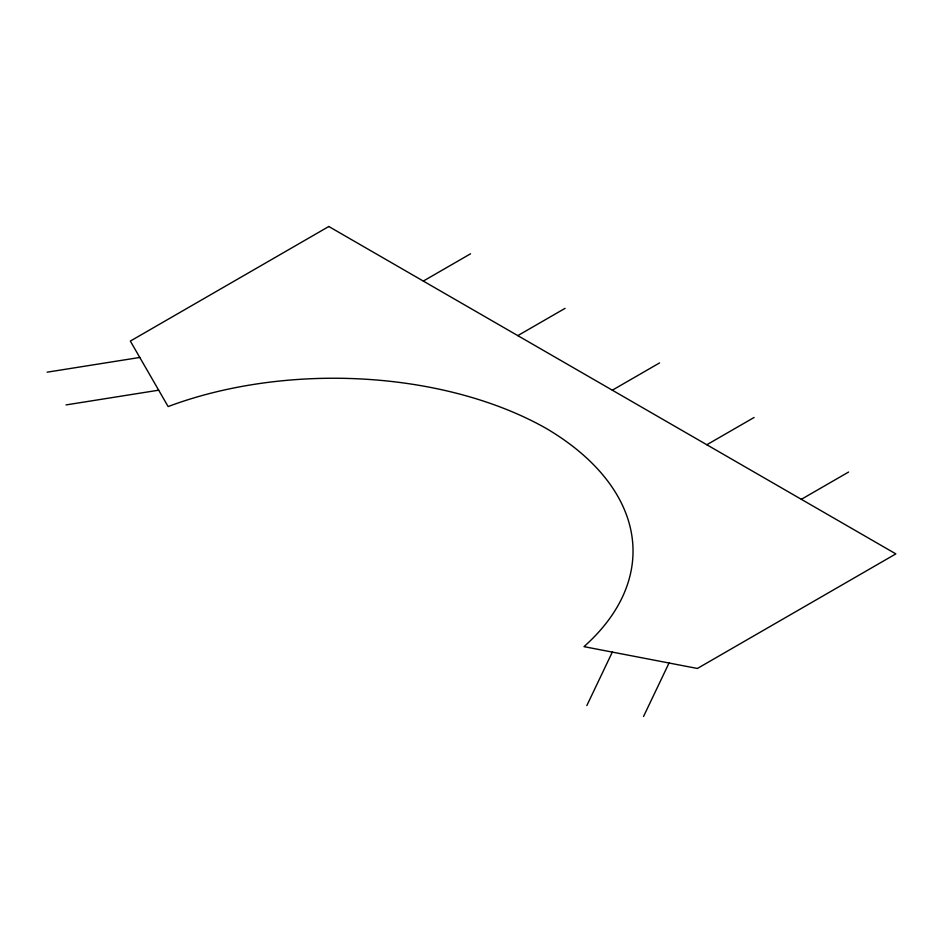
<?xml version="1.0" encoding="UTF-8"?>
<svg xmlns="http://www.w3.org/2000/svg" width="943" height="943" viewBox="0 0 943 943"><rect width="100%" height="100%" fill="white"/><g stroke="black" fill="none" stroke-linecap="round" stroke-linejoin="round"><path stroke-width="1.41" d="M586.829 705.588L612.325 652.096M643.539 716.491L669.035 663.012M423.313 281.073L470.569 253.785M517.813 335.625L565.069 308.349M612.325 390.19L659.581 362.914M706.837 444.754L754.094 417.478M801.338 499.319L848.594 472.042M47.15 372.179L139.788 357.456M66.057 404.912L158.683 390.19M328.801 226.509L130.334 341.083L168.137 406.563A303.563 175.257 0 0 1 546.174 428.393A303.563 175.257 0 0 1 583.976 646.639L697.384 668.469L895.85 553.883L328.801 226.509"/></g></svg>
